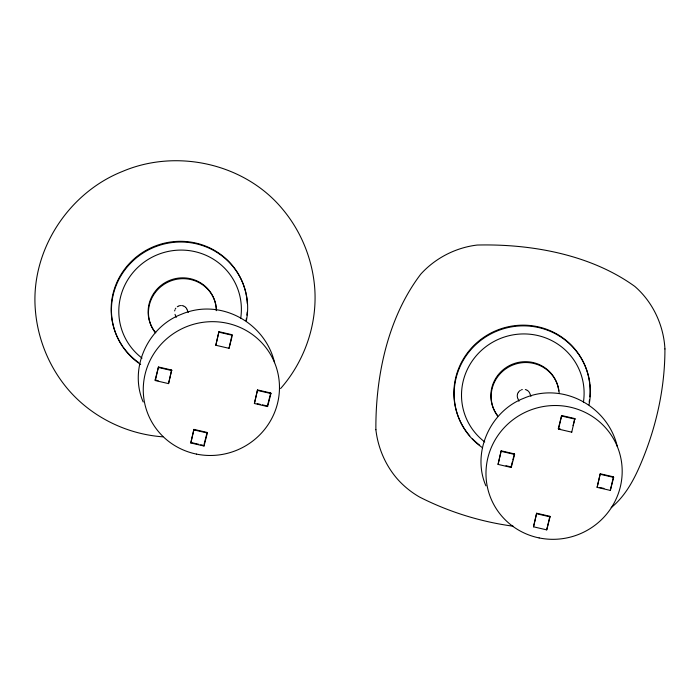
<?xml version="1.0" encoding="UTF-8"?>
<svg xmlns="http://www.w3.org/2000/svg" width="700" height="700" viewBox="0 0 700 700"><rect width="100%" height="100%" fill="white"/><g stroke="black" fill="none" stroke-linecap="round" stroke-linejoin="round"><path stroke-width="1.05" d="M155.12 380.004L158.463 366.984L171.666 370.037L168.551 383.618L155.347 380.564L155.12 380.004L158.174 380.713M155.347 380.564L158.463 366.984M171.666 370.037L168.551 383.618M193.918 429.389L190.803 442.969L204.015 446.031L207.349 433.002L207.13 432.442L193.918 429.389L190.803 442.969M218.934 331.678L215.819 345.266L229.031 348.32L232.365 335.291L232.146 334.74L218.934 331.678L215.819 345.266M204.05 444.474L207.13 432.442M231.63 336.744L229.031 348.32M257.512 389.926L254.398 403.506L267.601 406.569L270.935 393.54L270.716 392.989L257.512 389.926L254.398 403.506M267.636 405.011L270.716 392.989M501.174 450.826L498.059 464.406L511.271 467.469L514.605 454.44L514.386 453.889L501.174 450.826L498.059 464.406M511.306 465.911L512.33 461.904M512.846 459.9L514.386 453.889M536.637 513.231L533.523 526.811L546.726 529.874L550.069 516.845L549.85 516.294L536.637 513.231L533.523 526.811M558.32 428.558L561.654 415.529L574.858 418.582L571.742 432.171L558.539 429.109L558.32 428.558L560.35 429.021M558.539 429.109L561.654 415.529M549.85 516.294L546.726 529.874M573.064 425.6L574.858 418.582M600.233 473.778L597.117 487.358L610.321 490.411L613.655 477.391L613.436 476.831L600.233 473.778L597.117 487.358M613.436 476.831L610.321 490.411M280.551 388.614C304.465 361.454 317.266 324.791 314.764 288.636L314.755 288.54C312.585 259.227 300.93 230.676 281.846 208.303L281.794 208.232C243.906 163.266 176.496 148.505 122.684 171.36C68.32 192.832 30.669 250.635 35.297 309.243L35.306 309.33C37.476 338.642 49.131 367.194 68.215 389.567L68.276 389.637C91.901 417.148 126.779 434.262 162.89 436.826M611.196 507.649C626.115 495.46 635.005 477.855 642.189 460.364C656.722 425.101 664.974 387.091 664.93 348.898M513.222 526.216C480.734 521.841 448.936 511.963 419.703 497.123C411.285 492.31 403.672 486.133 397.259 478.861C385.35 465.133 377.912 447.659 375.874 429.625M219.153 332.238L232.365 335.291M561.872 416.08L575.085 419.142M158.681 367.535L171.885 370.598M257.731 390.486L270.935 393.54M501.392 451.377L514.605 454.44M600.451 474.329L613.655 477.391M257.224 403.664L260.269 404.364M262.308 404.836L267.382 406.017L267.601 406.569M505.969 465.736L511.052 466.909L511.271 467.469M599.944 487.506L604.004 488.451M194.136 429.94L207.349 433.002M536.856 513.782L550.069 516.845M191.599 442.645L198.713 444.299M200.742 444.762L202.773 445.235M664.93 348.985C663.705 325.273 652.829 302.024 634.821 286.431C590.608 254.441 530.819 243.731 477.207 245.044C455.7 247.59 435.269 258.108 420.744 274.181C387.756 317.59 375.498 376.092 375.882 429.721M617.312 446.512C607.766 405.912 562.476 381.439 523.819 398.256C490.262 410.988 471.424 452.611 485.914 485.861M571.524 431.611L571.742 432.171M530.959 396.314L529.76 393.277A6.492 6.335 -21.6 0 0 527.196 390.303M517.746 398.195L518.954 401.24M274.592 362.67C265.046 322.07 219.765 297.588 181.107 314.414C147.543 327.145 128.704 368.769 143.202 402.01M187.04 309.426L188.248 312.471M175.026 314.352L176.234 317.398M203.796 445.471L204.015 446.031M140.683 364.499A68.329 66.684 -21.6 0 1 118.851 279.554A68.329 66.684 -21.6 0 1 201.924 245.368A68.329 66.684 -21.6 0 1 246.312 321.029M122.544 346.185A68.329 66.684 -21.6 0 1 152.862 246.986A68.329 66.684 -21.6 0 1 245.884 293.204M246.102 294.236A68.329 66.684 -21.6 0 1 247.284 303.59M247.196 311.99A68.329 66.684 -21.6 0 1 246.881 315.14M246.426 318.264A68.329 66.684 -21.6 0 1 246.032 320.338M138.67 362.6A68.329 66.684 -21.6 0 1 123.148 347.043M142.03 358.12A61.495 60.016 -21.6 0 1 126.219 282.467A61.495 60.016 -21.6 0 1 199.631 252.91A61.495 60.016 -21.6 0 1 240.686 318.404M155.015 332.308A34.169 33.337 -21.6 0 1 171.482 280.665A34.169 33.337 -21.6 0 1 216.554 310.599M155.776 332.85A34.169 33.337 -21.6 0 1 168.245 281.006A34.169 33.337 -21.6 0 1 215.801 305.419M215.933 306.285A34.169 33.337 -21.6 0 1 216.239 310.642M174.659 310.922A6.492 6.335 -21.6 0 1 174.904 309.951M175.306 309.033A6.492 6.335 -21.6 0 1 175.84 308.175M177.293 306.766A6.492 6.335 -21.6 0 1 178.168 306.241M178.631 306.031A6.492 6.335 -21.6 0 1 180.6 305.559M181.615 305.55A6.492 6.335 -21.6 0 1 183.584 306.005M184.039 306.215A6.492 6.335 -21.6 0 1 185.666 307.37M185.999 307.738A6.492 6.335 -21.6 0 1 186.314 308.131M186.594 308.543A6.492 6.335 -21.6 0 1 186.83 308.98M482.528 447.746A68.329 66.684 -21.6 0 1 461.895 362.766A68.329 66.684 -21.6 0 1 544.985 329.324A68.329 66.684 -21.6 0 1 589.024 404.871M469.744 435.846A68.329 66.684 -21.6 0 1 495.084 331.047A68.329 66.684 -21.6 0 1 589.636 383.259M589.759 384.3A68.329 66.684 -21.6 0 1 589.829 396.891M589.461 400.024A68.329 66.684 -21.6 0 1 589.146 402.106M479.692 445.2A68.329 66.684 -21.6 0 1 472.588 438.935M484.741 441.963A61.495 60.016 -21.6 0 1 468.93 366.31A61.495 60.016 -21.6 0 1 542.351 336.761A61.495 60.016 -21.6 0 1 583.406 402.246M497.735 416.159A34.169 33.337 -21.6 0 1 513.354 364.814A34.169 33.337 -21.6 0 1 559.169 392.7M497.403 415.328A34.169 33.337 -21.6 0 1 512.61 364.149A34.169 33.337 -21.6 0 1 558.758 390.994M517.571 397.731A6.492 6.335 -21.6 0 1 517.475 394.284M517.624 393.803A6.492 6.335 -21.6 0 1 518.017 392.875M518.271 392.438A6.492 6.335 -21.6 0 1 520.433 390.329M521.343 389.874A6.492 6.335 -21.6 0 1 522.314 389.559M525.332 389.55A6.492 6.335 -21.6 0 1 526.759 390.058M196.42 454.09A68.329 66.684 -21.6 0 0 276.386 367.588A68.329 66.684 -21.6 0 0 161.289 344.05A68.329 66.684 -21.6 0 0 196.42 454.09M539.14 537.933A68.329 66.684 -21.6 0 0 619.097 451.43A68.329 66.684 -21.6 0 0 504.009 427.892A68.329 66.684 -21.6 0 0 539.14 537.933"/></g></svg>
